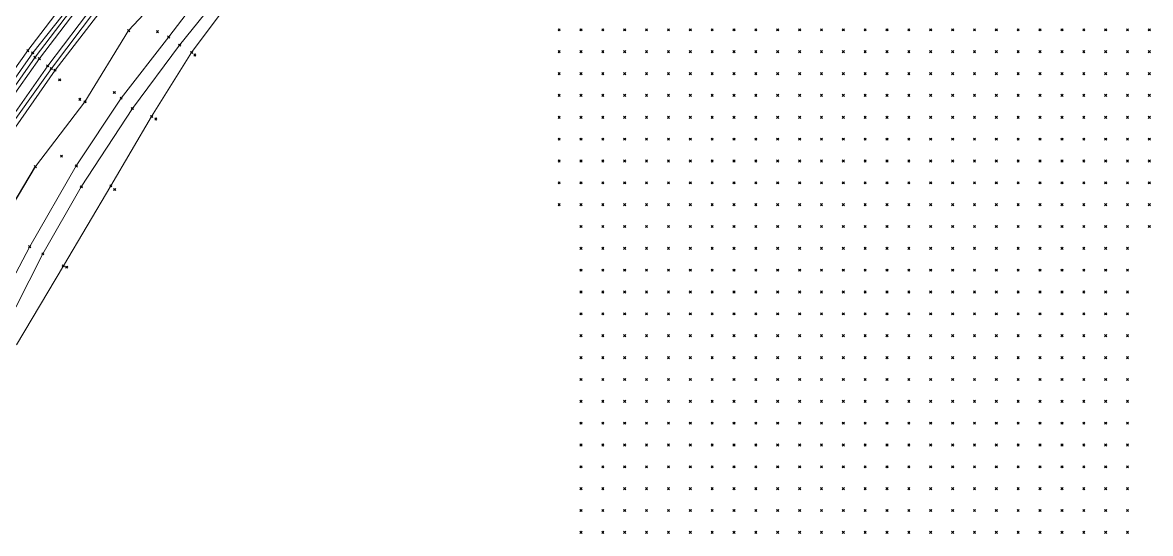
# Model space of a CAD drawing. Header units: metres. Extents: x 441556 to 446409, y 432338 to 461058.
# Drawn here: x 444843.1 to 444997.8, y 442852.5 to 442922.6 of the extents above; entities that cross this region are included whole.
import ezdxf

# ---------------------------------------------------------------- set-up
doc = ezdxf.new("R2010")
doc.units = ezdxf.units.M
doc.header["$MEASUREMENT"] = 0
doc.header["$PDMODE"] = 35
doc.header["$PDSIZE"] = 0.15
for name, color, linetype, lineweight in [('DTM-BRE-RevN_GRP_CALE FERATA', 2, 'Continuous', 0), ('DTM-BRE-RevN_GRP_DRUM PIATRA', 2, 'Continuous', 0), ('DTM-BRE-RevN_GRP_TALUZ JOS', 2, 'Continuous', 0), ('DTM-BRE-RevN_GRP_TALUZ SUS', 2, 'Continuous', 0), ('DTM-BRE-RevN_YP_RevK_0YP', 1, 'Continuous', 0), ('DTM-BRE-RevN_YP_RevL', 1, 'Continuous', 0), ('DTM-BRE-RevN_YP_RevN', 1, 'Continuous', 30), ('DTM-NOK-RevN_bathymetry', 6, 'Continuous', 0), ('DTM-NOK-RevN_RTK', 32, 'Continuous', 0)]:
    doc.layers.add(name, color=color, linetype=linetype, lineweight=lineweight)

msp = doc.modelspace()

# ---------------------------------------------------------------- linework, layer by layer
at = {"layer": 'DTM-BRE-RevN_GRP_CALE FERATA'}
for p, q in [((444845.381, 442917.667, 339.5849914550781), (444851.755, 442926.078, 339.60400390625)), ((444846.526, 442916.665, 339.4769897460938), (444852.988, 442925.183, 339.4849853515625)), ((444838.564, 442907.994, 339.6239929199219), (444845.381, 442917.667, 339.5849914550781)), ((444839.759, 442907.044, 339.5079956054688), (444846.526, 442916.665, 339.4769897460938))]:
    msp.add_line(p, q, dxfattribs=at)
at = {"layer": 'DTM-BRE-RevN_GRP_DRUM PIATRA'}
for p, q in [((444863.12, 442920.639, 337.114013671875), (444869.465, 442929.032, 336.7990112304688)), ((444871.148, 442927.641, 336.7269897460938), (444864.624, 442919.52, 336.9949951171875)), ((444856.602, 442912.239, 337.4140014648438), (444863.12, 442920.639, 337.114013671875)), ((444864.624, 442919.52, 336.9949951171875), (444858.14, 442910.82, 337.2829895019531)), ((444850.445, 442902.927, 337.6260070800781), (444856.602, 442912.239, 337.4140014648438)), ((444858.14, 442910.82, 337.2829895019531), (444851.124, 442900.056, 337.6199951171875)), ((444844.056, 442891.851, 337.72900390625), (444850.445, 442902.927, 337.6260070800781)), ((444851.124, 442900.056, 337.6199951171875), (444845.843, 442890.871, 337.6270141601562)), ((444838.275, 442880.857, 337.3299865722656), (444844.056, 442891.851, 337.72900390625)), ((444845.843, 442890.871, 337.6270141601562), (444840.283, 442879.842, 337.2430114746094))]:
    msp.add_line(p, q, dxfattribs=at)
at = {"layer": 'DTM-BRE-RevN_GRP_TALUZ JOS'}
for p, q in [((444844.466, 442918.455, 339.2319946289062), (444850.953, 442926.659, 339.364013671875)), ((444853.983, 442924.435, 339.0859985351562), (444847.531, 442916.075, 339.1480102539062)), ((444837.513, 442908.53, 339.2269897460938), (444844.466, 442918.455, 339.2319946289062)), ((444847.531, 442916.075, 339.1480102539062), (444840.627, 442906.169, 339.072998046875))]:
    msp.add_line(p, q, dxfattribs=at)
at = {"layer": 'DTM-BRE-RevN_GRP_TALUZ SUS'}
for p, q in [((444844.783, 442917.851, 339.39599609375), (444851.303, 442926.403, 339.3919982910156)), ((444866.267, 442918.494, 336.4360046386719), (444872.808, 442927.269, 336.3009948730469)), ((444847.024, 442916.302, 339.2929992675781), (444853.375, 442924.682, 339.2980041503906)), ((444860.775, 442909.718, 336.4519958496094), (444866.267, 442918.494, 336.4360046386719)), ((444837.904, 442908.017, 339.4679870605469), (444844.783, 442917.851, 339.39599609375)), ((444840.087, 442906.541, 339.3219909667969), (444847.024, 442916.302, 339.2929992675781)), ((444855.186, 442900.189, 336.4259948730469), (444860.775, 442909.718, 336.4519958496094)), ((444848.665, 442889.205, 336.4049987792969), (444855.186, 442900.189, 336.4259948730469)), ((444842.221, 442878.366, 336.447998046875), (444848.665, 442889.205, 336.4049987792969))]:
    msp.add_line(p, q, dxfattribs=at)
at = {"layer": 'DTM-BRE-RevN_YP_RevK_0YP'}
for p, q in [((444850.56, 442927.68, 339.6610107421875), (444843.792, 442918.764, 339.4559936523438)), ((444843.792, 442918.764, 339.4559936523438), (444836.611, 442908.816, 339.3389892578125))]:
    msp.add_line(p, q, dxfattribs=at)
at = {"layer": 'DTM-BRE-RevN_YP_RevL'}
for p, q in [((444857.623, 442921.508, 338.989990234375), (444865.988, 442930.538, 338.5029907226562)), ((444851.625, 442911.735, 339.2009887695312), (444857.623, 442921.508, 338.989990234375)), ((444844.826, 442902.839, 338.9800109863281), (444851.625, 442911.735, 339.2009887695312))]:
    msp.add_line(p, q, dxfattribs=at)
at = {"layer": 'DTM-BRE-RevN_YP_RevN', "extrusion": (0.1360116095069388, -0.06984156495477868, 0.9882423781056952), "elevation": 29906.02777860716, "flags": 128}
msp.add_lwpolyline([(597163.9218469536, -191079.8741309574), (597175.9289825624, -191079.8413969252), (597196.4440404562, -191081.123213722)], dxfattribs=at)
at = {"layer": 'DTM-NOK-RevN_bathymetry'}
for p in [(444916.692, 442921.609, 330.7170104980469), (444919.692, 442921.609, 330.6210021972656), (444922.691, 442921.609, 330.6600036621094), (444925.691, 442921.609, 330.6919860839844), (444928.69, 442921.609, 330.7130126953125), (444931.689, 442921.609, 330.7160034179688), (444934.689, 442921.609, 330.7210083007812), (444937.688, 442921.609, 330.7470092773438), (444940.687, 442921.609, 330.8250122070312), (444943.687, 442921.609, 330.9079895019531), (444946.686, 442921.609, 331), (444949.685, 442921.609, 331.0840148925781), (444952.685, 442921.609, 331.1610107421875), (444955.684, 442921.609, 331.2279968261719), (444958.684, 442921.609, 331.260009765625), (444961.683, 442921.609, 331.2640075683594), (444964.682, 442921.609, 331.27099609375), (444967.682, 442921.609, 331.2760009765625), (444970.681, 442921.609, 331.18798828125), (444973.68, 442921.609, 331.10400390625), (444976.68, 442921.609, 331.0169982910156), (444979.679, 442921.609, 330.9320068359375), (444982.679, 442921.609, 330.8510131835938), (444985.678, 442921.609, 330.7650146484375), (444988.677, 442921.609, 330.6789855957031), (444991.677, 442921.609, 330.5920104980469), (444994.676, 442921.609, 330.4989929199219), (444997.675, 442921.609, 330.4309997558594), (444916.692, 442918.609, 330.7099914550781), (444919.692, 442918.609, 330.6520080566406), (444922.691, 442918.609, 330.6700134277344), (444925.691, 442918.609, 330.68798828125), (444928.69, 442918.609, 330.7049865722656), (444931.689, 442918.609, 330.7149963378906), (444934.689, 442918.609, 330.7229919433594), (444937.688, 442918.609, 330.7590026855469), (444940.687, 442918.609, 330.85400390625), (444943.687, 442918.609, 330.9450073242188), (444946.686, 442918.609, 331.0360107421875), (444949.685, 442918.609, 331.0960083007812), (444952.685, 442918.609, 331.1530151367188), (444955.684, 442918.609, 331.2149963378906), (444958.684, 442918.609, 331.239990234375), (444961.683, 442918.609, 331.2330017089844), (444964.682, 442918.609, 331.2229919433594), (444967.682, 442918.609, 331.2049865722656), (444970.681, 442918.609, 331.0989990234375), (444973.68, 442918.609, 331.0020141601562), (444976.68, 442918.609, 330.9039916992188), (444979.679, 442918.609, 330.8219909667969), (444982.679, 442918.609, 330.7420043945312), (444985.678, 442918.609, 330.6600036621094), (444988.677, 442918.609, 330.5859985351562), (444991.677, 442918.609, 330.5159912109375), (444994.676, 442918.609, 330.4419860839844), (444997.675, 442918.609, 330.35400390625), (444916.692, 442915.61, 330.6960144042969), (444919.692, 442915.61, 330.6579895019531), (444922.691, 442915.61, 330.6539916992188), (444925.691, 442915.61, 330.6489868164062), (444928.69, 442915.61, 330.6520080566406), (444931.689, 442915.61, 330.6759948730469), (444934.689, 442915.61, 330.7000122070312), (444937.688, 442915.61, 330.7539978027344), (444940.687, 442915.61, 330.8599853515625), (444943.687, 442915.61, 330.9519958496094), (444946.686, 442915.61, 331.0440063476562), (444949.685, 442915.61, 331.0849914550781), (444952.685, 442915.61, 331.1229858398438), (444955.684, 442915.61, 331.1700134277344), (444958.684, 442915.61, 331.18798828125), (444961.683, 442915.61, 331.1780090332031), (444964.682, 442915.61, 331.1669921875), (444967.682, 442915.61, 331.1430053710938), (444970.681, 442915.61, 331.0329895019531), (444973.68, 442915.61, 330.9320068359375), (444976.68, 442915.61, 330.8250122070312), (444979.679, 442915.61, 330.7359924316406), (444982.679, 442915.61, 330.6530151367188), (444985.678, 442915.61, 330.5639953613281), (444988.677, 442915.61, 330.4769897460938), (444991.677, 442915.61, 330.4049987792969), (444994.676, 442915.61, 330.3380126953125), (444997.675, 442915.61, 330.2659912109375), (444916.692, 442912.611, 330.6929931640625), (444919.692, 442912.611, 330.6600036621094), (444922.691, 442912.611, 330.6270141601562), (444925.691, 442912.611, 330.5950012207031), (444928.69, 442912.611, 330.6019897460938), (444931.689, 442912.611, 330.677001953125), (444934.689, 442912.611, 330.7300109863281), (444937.688, 442912.611, 330.7929992675781), (444940.687, 442912.611, 330.8970031738281), (444943.687, 442912.611, 330.9949951171875), (444946.686, 442912.611, 331.0920104980469), (444949.685, 442912.611, 331.1310119628906), (444952.685, 442912.611, 331.1570129394531), (444955.684, 442912.611, 331.18701171875), (444958.684, 442912.611, 331.1820068359375), (444961.683, 442912.611, 331.1390075683594), (444964.682, 442912.611, 331.0950012207031), (444967.682, 442912.611, 331.0360107421875), (444970.681, 442912.611, 330.9110107421875), (444973.68, 442912.611, 330.7980041503906), (444976.68, 442912.611, 330.6780090332031), (444979.679, 442912.611, 330.614013671875), (444982.679, 442912.611, 330.5549926757812), (444985.678, 442912.611, 330.4930114746094), (444988.677, 442912.611, 330.4219970703125), (444991.677, 442912.611, 330.3410034179688), (444994.676, 442912.611, 330.2630004882812), (444997.675, 442912.611, 330.1570129394531), (444916.692, 442909.611, 330.6990051269531), (444919.692, 442909.611, 330.6640014648438), (444922.691, 442909.611, 330.6409912109375), (444925.691, 442909.611, 330.6239929199219), (444928.69, 442909.611, 330.6700134277344), (444931.689, 442909.611, 330.81201171875), (444934.689, 442909.611, 330.9440002441406), (444937.688, 442909.611, 331.0459899902344), (444940.687, 442909.611, 331.0899963378906), (444943.687, 442909.611, 331.1300048828125), (444946.686, 442909.611, 331.1719970703125), (444949.685, 442909.611, 331.1369934082031), (444952.685, 442909.611, 331.1419982910156), (444955.684, 442909.611, 331.1499938964844), (444958.684, 442909.611, 331.1270141601562), (444961.683, 442909.611, 331.0700073242188), (444964.682, 442909.611, 331.0130004882812), (444967.682, 442909.611, 330.9490051269531), (444970.681, 442909.611, 330.8290100097656), (444973.68, 442909.611, 330.7160034179688), (444976.68, 442909.611, 330.5979919433594), (444979.679, 442909.611, 330.52099609375), (444982.679, 442909.611, 330.4549865722656), (444985.678, 442909.611, 330.3900146484375), (444988.677, 442909.611, 330.3250122070312), (444991.677, 442909.611, 330.2579956054688), (444994.676, 442909.611, 330.1849975585938), (444997.675, 442909.611, 330.0769958496094), (444916.692, 442906.612, 330.6400146484375), (444919.692, 442906.612, 330.635009765625), (444922.691, 442906.612, 330.6340026855469), (444925.691, 442906.612, 330.6319885253906), (444928.69, 442906.612, 330.6669921875), (444931.689, 442906.612, 330.7630004882812), (444934.689, 442906.612, 330.8550109863281), (444937.688, 442906.612, 330.9339904785156), (444940.687, 442906.612, 330.989990234375), (444943.687, 442906.612, 331.0450134277344), (444946.686, 442906.612, 331.1010131835938), (444949.685, 442906.612, 331.0960083007812), (444952.685, 442906.612, 331.0830078125), (444955.684, 442906.612, 331.0809936523438), (444958.684, 442906.612, 331.0499877929688), (444961.683, 442906.612, 330.9909973144531), (444964.682, 442906.612, 330.9309997558594), (444967.682, 442906.612, 330.864990234375), (444970.681, 442906.612, 330.7510070800781), (444973.68, 442906.612, 330.6440124511719), (444976.68, 442906.612, 330.5280151367188), (444979.679, 442906.612, 330.4500122070312), (444982.679, 442906.612, 330.3810119628906), (444985.678, 442906.612, 330.3110046386719), (444988.677, 442906.612, 330.2470092773438), (444991.677, 442906.612, 330.1910095214844), (444994.676, 442906.612, 330.1319885253906), (444997.675, 442906.612, 330), (444916.692, 442903.612, 330.6340026855469), (444919.692, 442903.612, 330.6300048828125), (444922.691, 442903.612, 330.6329956054688), (444925.691, 442903.612, 330.6380004882812), (444928.69, 442903.612, 330.6759948730469), (444931.689, 442903.612, 330.7919921875), (444934.689, 442903.612, 330.9150085449219), (444937.688, 442903.612, 331.0069885253906), (444940.687, 442903.612, 331.0409851074219), (444943.687, 442903.612, 331.0719909667969), (444946.686, 442903.612, 331.1050109863281), (444949.685, 442903.612, 331.0910034179688), (444952.685, 442903.612, 331.0710144042969), (444955.684, 442903.612, 331.0580139160156), (444958.684, 442903.612, 331.010009765625), (444961.683, 442903.612, 330.9289855957031), (444964.682, 442903.612, 330.8510131835938), (444967.682, 442903.612, 330.7680053710938), (444970.681, 442903.612, 330.6499938964844), (444973.68, 442903.612, 330.5400085449219), (444976.68, 442903.612, 330.4240112304688), (444979.679, 442903.612, 330.3429870605469), (444982.679, 442903.612, 330.2669982910156), (444985.678, 442903.612, 330.1919860839844), (444988.677, 442903.612, 330.1260070800781), (444991.677, 442903.612, 330.0700073242188), (444994.676, 442903.612, 330.0150146484375), (444997.675, 442903.612, 329.9259948730469), (444916.692, 442900.613, 330.6119995117188), (444919.692, 442900.613, 330.6549987792969), (444922.691, 442900.613, 330.6950073242188), (444925.691, 442900.613, 330.7239990234375), (444928.69, 442900.613, 330.7780151367188), (444931.689, 442900.613, 330.8800048828125), (444934.689, 442900.613, 330.9800109863281), (444937.688, 442900.613, 331.0450134277344), (444940.687, 442900.613, 331.0700073242188), (444943.687, 442900.613, 331.0929870605469), (444946.686, 442900.613, 331.1159973144531), (444949.685, 442900.613, 331.0910034179688), (444952.685, 442900.613, 331.0580139160156), (444955.684, 442900.613, 331.0260009765625), (444958.684, 442900.613, 330.9509887695312), (444961.683, 442900.613, 330.8370056152344), (444964.682, 442900.613, 330.7300109863281), (444967.682, 442900.613, 330.635009765625), (444970.681, 442900.613, 330.5419921875), (444973.68, 442900.613, 330.4490051269531), (444976.68, 442900.613, 330.3410034179688), (444979.679, 442900.613, 330.2739868164062), (444982.679, 442900.613, 330.2109985351562), (444985.678, 442900.613, 330.1449890136719), (444988.677, 442900.613, 330.0679931640625), (444991.677, 442900.613, 329.97900390625), (444994.676, 442900.613, 329.8909912109375), (444997.675, 442900.613, 329.8269958496094), (444916.692, 442897.614, 330.6300048828125), (444919.692, 442897.614, 330.6730041503906), (444922.691, 442897.614, 330.7130126953125), (444925.691, 442897.614, 330.7439880371094), (444928.69, 442897.614, 330.7990112304688), (444931.689, 442897.614, 330.89599609375), (444934.689, 442897.614, 330.9869995117188), (444937.688, 442897.614, 331.0419921875), (444940.687, 442897.614, 331.0750122070312), (444943.687, 442897.614, 331.0989990234375), (444946.686, 442897.614, 331.1019897460938), (444949.685, 442897.614, 331.0509948730469), (444952.685, 442897.614, 330.9960021972656), (444955.684, 442897.614, 330.9469909667969), (444958.684, 442897.614, 330.8760070800781), (444961.683, 442897.614, 330.7799987792969), (444964.682, 442897.614, 330.6860046386719), (444967.682, 442897.614, 330.5889892578125), (444970.681, 442897.614, 330.4620056152344), (444973.68, 442897.614, 330.3519897460938), (444976.68, 442897.614, 330.260986328125), (444979.679, 442897.614, 330.1940002441406), (444982.679, 442897.614, 330.1229858398438), (444985.678, 442897.614, 330.052001953125), (444988.677, 442897.614, 329.9609985351562), (444991.677, 442897.614, 329.8500061035156), (444994.676, 442897.614, 329.7330017089844), (444997.675, 442897.614, 329.6820068359375), (444919.692, 442894.614, 330.6549987792969), (444922.691, 442894.614, 330.7359924316406), (444925.691, 442894.614, 330.81298828125), (444928.69, 442894.614, 330.8869934082031), (444931.689, 442894.614, 330.9570007324219), (444934.689, 442894.614, 331.0360107421875), (444937.688, 442894.614, 331.0790100097656), (444940.687, 442894.614, 331.0849914550781), (444943.687, 442894.614, 331.0830078125), (444946.686, 442894.614, 331.072998046875), (444949.685, 442894.614, 331.0079956054688), (444952.685, 442894.614, 330.9309997558594), (444955.684, 442894.614, 330.85400390625), (444958.684, 442894.614, 330.7749938964844), (444961.683, 442894.614, 330.6820068359375), (444964.682, 442894.614, 330.5859985351562), (444967.682, 442894.614, 330.4930114746094), (444970.681, 442894.614, 330.385009765625), (444973.68, 442894.614, 330.2799987792969), (444976.68, 442894.614, 330.1669921875), (444979.679, 442894.614, 330.0809936523438), (444982.679, 442894.614, 330.0020141601562), (444985.678, 442894.614, 329.9169921875), (444988.677, 442894.614, 329.8250122070312), (444991.677, 442894.614, 329.7260131835938), (444994.676, 442894.614, 329.6189880371094), (444997.675, 442894.614, 329.5190124511719), (444919.692, 442891.615, 330.6679992675781), (444922.691, 442891.615, 330.7749938964844), (444925.691, 442891.615, 330.8770141601562), (444928.69, 442891.615, 330.9580078125), (444931.689, 442891.615, 331.0050048828125), (444934.689, 442891.615, 331.0499877929688), (444937.688, 442891.615, 331.0690002441406), (444940.687, 442891.615, 331.0700073242188), (444943.687, 442891.615, 331.0750122070312), (444946.686, 442891.615, 331.0809936523438), (444949.685, 442891.615, 331.0199890136719), (444952.685, 442891.615, 330.9490051269531), (444955.684, 442891.615, 330.8710021972656), (444958.684, 442891.615, 330.7669982910156), (444961.683, 442891.615, 330.6489868164062), (444964.682, 442891.615, 330.5350036621094), (444967.682, 442891.615, 330.4240112304688), (444970.681, 442891.615, 330.31201171875), (444973.68, 442891.615, 330.2080078125), (444976.68, 442891.615, 330.0989990234375), (444979.679, 442891.615, 330.0060119628906), (444982.679, 442891.615, 329.9129943847656), (444985.678, 442891.615, 329.8099975585938), (444988.677, 442891.615, 329.7019958496094), (444991.677, 442891.615, 329.5929870605469), (444994.676, 442891.615, 329.4840087890625), (444919.692, 442888.616, 330.7179870605469), (444922.691, 442888.616, 330.8280029296875), (444925.691, 442888.616, 330.9400024414062), (444928.69, 442888.616, 331.0169982910156), (444931.689, 442888.616, 331.0559997558594), (444934.689, 442888.616, 331.0950012207031), (444937.688, 442888.616, 331.1010131835938), (444940.687, 442888.616, 331.0790100097656), (444943.687, 442888.616, 331.0589904785156), (444946.686, 442888.616, 331.0350036621094), (444949.685, 442888.616, 330.9519958496094), (444952.685, 442888.616, 330.8559875488281), (444955.684, 442888.616, 330.7569885253906), (444958.684, 442888.616, 330.6690063476562), (444961.683, 442888.616, 330.5780029296875), (444964.682, 442888.616, 330.4880065917969), (444967.682, 442888.616, 330.3829956054688), (444970.681, 442888.616, 330.2330017089844), (444973.68, 442888.616, 330.0950012207031), (444976.68, 442888.616, 329.9570007324219), (444979.679, 442888.616, 329.8630065917969), (444982.679, 442888.616, 329.7720031738281), (444985.678, 442888.616, 329.6740112304688), (444988.677, 442888.616, 329.5650024414062), (444991.677, 442888.616, 329.4530029296875), (444994.676, 442888.616, 329.3340148925781), (444919.692, 442885.616, 330.7359924316406), (444922.691, 442885.616, 330.8689880371094), (444925.691, 442885.616, 331.0029907226562), (444928.69, 442885.616, 331.0679931640625), (444931.689, 442885.616, 331.0920104980469), (444934.689, 442885.616, 331.1099853515625), (444937.688, 442885.616, 331.1029968261719), (444940.687, 442885.616, 331.0780029296875), (444943.687, 442885.616, 331.0530090332031), (444946.686, 442885.616, 331.010986328125), (444949.685, 442885.616, 330.9030151367188), (444952.685, 442885.616, 330.7919921875), (444955.684, 442885.616, 330.6820068359375), (444958.684, 442885.616, 330.5870056152344), (444961.683, 442885.616, 330.489990234375), (444964.682, 442885.616, 330.3949890136719), (444967.682, 442885.616, 330.27099609375), (444970.681, 442885.616, 330.114013671875), (444973.68, 442885.616, 329.9679870605469), (444976.68, 442885.616, 329.8219909667969), (444979.679, 442885.616, 329.7229919433594), (444982.679, 442885.616, 329.6300048828125), (444985.678, 442885.616, 329.5299987792969), (444988.677, 442885.616, 329.4230041503906), (444991.677, 442885.616, 329.31298828125), (444994.676, 442885.616, 329.1960144042969), (444919.692, 442882.617, 330.7900085449219), (444922.691, 442882.617, 330.9140014648438), (444925.691, 442882.617, 331.0299987792969), (444928.69, 442882.617, 331.0830078125), (444931.689, 442882.617, 331.0989990234375), (444934.689, 442882.617, 331.1109924316406), (444937.688, 442882.617, 331.0920104980469), (444940.687, 442882.617, 331.052001953125), (444943.687, 442882.617, 331.010986328125), (444946.686, 442882.617, 330.9620056152344), (444949.685, 442882.617, 330.8550109863281), (444952.685, 442882.617, 330.7430114746094), (444955.684, 442882.617, 330.6310119628906), (444958.684, 442882.617, 330.5289916992188), (444961.683, 442882.617, 330.4219970703125), (444964.682, 442882.617, 330.31298828125), (444967.682, 442882.617, 330.1679992675781), (444970.681, 442882.617, 329.9620056152344), (444973.68, 442882.617, 329.81201171875), (444976.68, 442882.617, 329.6849975585938), (444979.679, 442882.617, 329.5950012207031), (444982.679, 442882.617, 329.5150146484375), (444985.678, 442882.617, 329.4309997558594), (444988.677, 442882.617, 329.3160095214844), (444991.677, 442882.617, 329.1929931640625), (444994.676, 442882.617, 329.0589904785156), (444919.692, 442879.617, 330.843994140625), (444922.691, 442879.617, 330.9719848632812), (444925.691, 442879.617, 331.0910034179688), (444928.69, 442879.617, 331.1390075683594), (444931.689, 442879.617, 331.1340026855469), (444934.689, 442879.617, 331.114990234375), (444937.688, 442879.617, 331.0549926757812), (444940.687, 442879.617, 330.9830017089844), (444943.687, 442879.617, 330.9219970703125), (444946.686, 442879.617, 330.8590087890625), (444949.685, 442879.617, 330.7489929199219), (444952.685, 442879.617, 330.6440124511719), (444955.684, 442879.617, 330.5419921875), (444958.684, 442879.617, 330.427001953125), (444961.683, 442879.617, 330.2969970703125), (444964.682, 442879.617, 330.1719970703125), (444967.682, 442879.617, 330.0270080566406), (444970.681, 442879.617, 329.8359985351562), (444973.68, 442879.617, 329.6610107421875), (444976.68, 442879.617, 329.5069885253906), (444979.679, 442879.617, 329.4190063476562), (444982.679, 442879.617, 329.3389892578125), (444985.678, 442879.617, 329.2550048828125), (444988.677, 442879.617, 329.1589965820312), (444991.677, 442879.617, 329.06298828125), (444994.676, 442879.617, 328.9639892578125), (444919.692, 442876.618, 330.9280090332031), (444922.691, 442876.618, 331.010986328125), (444925.691, 442876.618, 331.0849914550781), (444928.69, 442876.618, 331.0769958496094), (444931.689, 442876.618, 331.0509948730469), (444934.689, 442876.618, 331.0530090332031), (444937.688, 442876.618, 331.0029907226562), (444940.687, 442876.618, 330.927001953125), (444943.687, 442876.618, 330.8489990234375), (444946.686, 442876.618, 330.781005859375), (444949.685, 442876.618, 330.6780090332031), (444952.685, 442876.618, 330.5639953613281), (444955.684, 442876.618, 330.4469909667969), (444958.684, 442876.618, 330.3340148925781), (444961.683, 442876.618, 330.2149963378906), (444964.682, 442876.618, 330.0979919433594), (444967.682, 442876.618, 329.9519958496094), (444970.681, 442876.618, 329.7529907226562), (444973.68, 442876.618, 329.5780029296875), (444976.68, 442876.618, 329.4289855957031), (444979.679, 442876.618, 329.3399963378906), (444982.679, 442876.618, 329.2489929199219), (444985.678, 442876.618, 329.1510009765625), (444988.677, 442876.618, 329.0490112304688), (444991.677, 442876.618, 328.9500122070312), (444994.676, 442876.618, 328.8450012207031), (444919.692, 442873.619, 331.0289916992188), (444922.691, 442873.619, 331.1069946289062), (444925.691, 442873.619, 331.1430053710938), (444928.69, 442873.619, 331.1270141601562), (444931.689, 442873.619, 331.0960083007812), (444934.689, 442873.619, 331.06298828125), (444937.688, 442873.619, 330.9429931640625), (444940.687, 442873.619, 330.8919982910156), (444943.687, 442873.619, 330.8410034179688), (444946.686, 442873.619, 330.7420043945312), (444949.685, 442873.619, 330.6130065917969), (444952.685, 442873.619, 330.4830017089844), (444955.684, 442873.619, 330.3559875488281), (444958.684, 442873.619, 330.22900390625), (444961.683, 442873.619, 330.1090087890625), (444964.682, 442873.619, 329.9930114746094), (444967.682, 442873.619, 329.8349914550781), (444970.681, 442873.619, 329.6260070800781), (444973.68, 442873.619, 329.4299926757812), (444976.68, 442873.619, 329.2839965820312), (444979.679, 442873.619, 329.177001953125), (444982.679, 442873.619, 329.1000061035156), (444985.678, 442873.619, 329.0060119628906), (444988.677, 442873.619, 328.9039916992188), (444991.677, 442873.619, 328.8070068359375), (444994.676, 442873.619, 328.6889953613281), (444919.692, 442870.619, 331.0750122070312), (444922.691, 442870.619, 331.1199951171875), (444925.691, 442870.619, 331.1400146484375), (444928.69, 442870.619, 331.1390075683594), (444931.689, 442870.619, 331.0799865722656), (444934.689, 442870.619, 331.0320129394531), (444937.688, 442870.619, 330.9549865722656), (444940.687, 442870.619, 330.8810119628906), (444943.687, 442870.619, 330.7669982910156), (444946.686, 442870.619, 330.6449890136719), (444949.685, 442870.619, 330.5150146484375), (444952.685, 442870.619, 330.3880004882812), (444955.684, 442870.619, 330.2269897460938), (444958.684, 442870.619, 330.1019897460938), (444961.683, 442870.619, 329.9840087890625), (444964.682, 442870.619, 329.8139953613281), (444967.682, 442870.619, 329.7239990234375), (444970.681, 442870.619, 329.4549865722656), (444973.68, 442870.619, 329.2760009765625), (444976.68, 442870.619, 329.1549987792969), (444979.679, 442870.619, 329.0790100097656), (444982.679, 442870.619, 328.989990234375), (444985.678, 442870.619, 328.9020080566406), (444988.677, 442870.619, 328.8380126953125), (444991.677, 442870.619, 328.72900390625), (444994.676, 442870.619, 328.5889892578125), (444919.692, 442867.62, 331.1329956054688), (444922.691, 442867.62, 331.1419982910156), (444925.691, 442867.62, 331.1130065917969), (444928.69, 442867.62, 331.1090087890625), (444931.689, 442867.62, 331.010009765625), (444934.689, 442867.62, 330.9309997558594), (444937.688, 442867.62, 330.8599853515625), (444940.687, 442867.62, 330.7770080566406), (444943.687, 442867.62, 330.6919860839844), (444946.686, 442867.62, 330.5780029296875), (444949.685, 442867.62, 330.4410095214844), (444952.685, 442867.62, 330.2569885253906), (444955.684, 442867.62, 330.0960083007812), (444958.684, 442867.62, 329.9849853515625), (444961.683, 442867.62, 329.8460083007812), (444964.682, 442867.62, 329.6849975585938), (444967.682, 442867.62, 329.5750122070312), (444970.681, 442867.62, 329.3519897460938), (444973.68, 442867.62, 329.1520080566406), (444976.68, 442867.62, 329.0169982910156), (444979.679, 442867.62, 328.9609985351562), (444982.679, 442867.62, 328.8909912109375), (444985.678, 442867.62, 328.8009948730469), (444988.677, 442867.62, 328.7200012207031), (444991.677, 442867.62, 328.5950012207031), (444994.676, 442867.62, 328.4469909667969), (444919.692, 442864.621, 331.0979919433594), (444922.691, 442864.621, 331.1050109863281), (444925.691, 442864.621, 331.1099853515625), (444928.69, 442864.621, 330.989990234375), (444931.689, 442864.621, 330.9039916992188), (444934.689, 442864.621, 330.8330078125), (444937.688, 442864.621, 330.7510070800781), (444940.687, 442864.621, 330.6700134277344), (444943.687, 442864.621, 330.5920104980469), (444946.686, 442864.621, 330.489013671875), (444949.685, 442864.621, 330.3099975585938), (444952.685, 442864.621, 330.1180114746094), (444955.684, 442864.621, 329.9460144042969), (444958.684, 442864.621, 329.8219909667969), (444961.683, 442864.621, 329.6799926757812), (444964.682, 442864.621, 329.5379943847656), (444967.682, 442864.621, 329.3789978027344), (444970.681, 442864.621, 329.1990051269531), (444973.68, 442864.621, 329.0299987792969), (444976.68, 442864.621, 328.9119873046875), (444979.679, 442864.621, 328.8370056152344), (444982.679, 442864.621, 328.7650146484375), (444985.678, 442864.621, 328.6910095214844), (444988.677, 442864.621, 328.5650024414062), (444991.677, 442864.621, 328.4330139160156), (444994.676, 442864.621, 328.2990112304688), (444919.692, 442861.621, 331.0880126953125), (444922.691, 442861.621, 331.1050109863281), (444925.691, 442861.621, 331.0150146484375), (444928.69, 442861.621, 330.9330139160156), (444931.689, 442861.621, 330.8009948730469), (444934.689, 442861.621, 330.6860046386719), (444937.688, 442861.621, 330.6400146484375), (444940.687, 442861.621, 330.5509948730469), (444943.687, 442861.621, 330.4719848632812), (444946.686, 442861.621, 330.3399963378906), (444949.685, 442861.621, 330.1709899902344), (444952.685, 442861.621, 329.9939880371094), (444955.684, 442861.621, 329.8030090332031), (444958.684, 442861.621, 329.625), (444961.683, 442861.621, 329.4849853515625), (444964.682, 442861.621, 329.3550109863281), (444967.682, 442861.621, 329.2210083007812), (444970.681, 442861.621, 329.0280151367188), (444973.68, 442861.621, 328.85400390625), (444976.68, 442861.621, 328.81298828125), (444979.679, 442861.621, 328.7449951171875), (444982.679, 442861.621, 328.6809997558594), (444985.678, 442861.621, 328.6220092773438), (444988.677, 442861.621, 328.4939880371094), (444991.677, 442861.621, 328.3630065917969), (444994.676, 442861.621, 328.2269897460938), (444919.692, 442858.622, 331.06298828125), (444922.691, 442858.622, 331.0799865722656), (444925.691, 442858.622, 330.9800109863281), (444928.69, 442858.622, 330.9259948730469), (444931.689, 442858.622, 330.8190002441406), (444934.689, 442858.622, 330.7030029296875), (444937.688, 442858.622, 330.5559997558594), (444940.687, 442858.622, 330.4450073242188), (444943.687, 442858.622, 330.3219909667969), (444946.686, 442858.622, 330.1789855957031), (444949.685, 442858.622, 330.052001953125), (444952.685, 442858.622, 329.8450012207031), (444955.684, 442858.622, 329.6570129394531), (444958.684, 442858.622, 329.5029907226562), (444961.683, 442858.622, 329.3139953613281), (444964.682, 442858.622, 329.1900024414062), (444967.682, 442858.622, 329.0400085449219), (444970.681, 442858.622, 328.9030151367188), (444973.68, 442858.622, 328.739990234375), (444976.68, 442858.622, 328.6610107421875), (444979.679, 442858.622, 328.7120056152344), (444982.679, 442858.622, 328.7430114746094), (444985.678, 442858.622, 328.6600036621094), (444988.677, 442858.622, 328.4140014648438), (444991.677, 442858.622, 328.25), (444994.676, 442858.622, 328.1929931640625), (444919.692, 442855.623, 331.0329895019531), (444922.691, 442855.623, 331.0299987792969), (444925.691, 442855.623, 331.0020141601562), (444928.69, 442855.623, 330.8760070800781), (444931.689, 442855.623, 330.697998046875), (444934.689, 442855.623, 330.5379943847656), (444937.688, 442855.623, 330.4540100097656), (444940.687, 442855.623, 330.3290100097656), (444943.687, 442855.623, 330.2300109863281), (444946.686, 442855.623, 330.114990234375), (444949.685, 442855.623, 329.9129943847656), (444952.685, 442855.623, 329.677001953125), (444955.684, 442855.623, 329.4869995117188), (444958.684, 442855.623, 329.3269958496094), (444961.683, 442855.623, 329.1839904785156), (444964.682, 442855.623, 329.0859985351562), (444967.682, 442855.623, 328.9460144042969), (444970.681, 442855.623, 328.7680053710938), (444973.68, 442855.623, 328.6690063476562), (444976.68, 442855.623, 328.6159973144531), (444979.679, 442855.623, 328.5660095214844), (444982.679, 442855.623, 328.5780029296875), (444985.678, 442855.623, 328.2260131835938), (444988.677, 442855.623, 328.18798828125), (444991.677, 442855.623, 328.2090148925781), (444994.676, 442855.623, 328.1730041503906), (444919.692, 442852.623, 331.0140075683594), (444922.691, 442852.623, 330.9769897460938), (444925.691, 442852.623, 330.89599609375), (444928.69, 442852.623, 330.8009948730469), (444931.689, 442852.623, 330.6440124511719), (444934.689, 442852.623, 330.4599914550781), (444937.688, 442852.623, 330.3460083007812), (444940.687, 442852.623, 330.2239990234375), (444943.687, 442852.623, 330.1260070800781), (444946.686, 442852.623, 329.9849853515625), (444949.685, 442852.623, 329.7539978027344), (444952.685, 442852.623, 329.5350036621094), (444955.684, 442852.623, 329.3720092773438), (444958.684, 442852.623, 329.2109985351562), (444961.683, 442852.623, 329.0559997558594), (444964.682, 442852.623, 328.9609985351562), (444967.682, 442852.623, 328.822998046875), (444970.681, 442852.623, 328.6409912109375), (444973.68, 442852.623, 328.5549926757812), (444976.68, 442852.623, 328.4530029296875), (444979.679, 442852.623, 328.39599609375), (444982.679, 442852.623, 328.3609924316406), (444985.678, 442852.623, 328.1279907226562), (444988.677, 442852.623, 328.1310119628906), (444991.677, 442852.623, 328.1579895019531), (444994.676, 442852.623, 328.1119995117188)]:
    msp.add_point(p, dxfattribs=at)
at = {"layer": 'DTM-NOK-RevN_RTK'}
for p in [(444857.623, 442921.508, 338.989990234375), (444861.577, 442921.375, 337.7229919433594), (444863.12, 442920.639, 337.114013671875), (444864.624, 442919.52, 336.9949951171875), (444843.792, 442918.764, 339.4559936523438), (444844.466, 442918.455, 339.2319946289062), (444866.267, 442918.494, 336.4360046386719), (444866.717, 442918.16, 336.0299987792969), (444844.783, 442917.851, 339.39599609375), (444845.381, 442917.667, 339.5849914550781), (444846.526, 442916.665, 339.4769897460938), (444847.024, 442916.302, 339.2929992675781), (444847.531, 442916.075, 339.1480102539062), (444848.164, 442914.75, 338.8970031738281), (444850.929, 442912.075, 338.9549865722656), (444855.651, 442913.012, 338.0260009765625), (444856.602, 442912.239, 337.4140014648438), (444851.625, 442911.735, 339.2009887695312), (444858.14, 442910.82, 337.2829895019531), (444860.775, 442909.718, 336.4519958496094), (444861.361, 442909.377, 336.1019897460938), (444848.405, 442904.27, 338.3009948730469), (444844.826, 442902.839, 338.9800109863281), (444850.445, 442902.927, 337.6260070800781), (444851.124, 442900.056, 337.6199951171875), (444855.186, 442900.189, 336.4259948730469), (444855.705, 442899.693, 335.9989929199219), (444844.056, 442891.851, 337.72900390625), (444845.843, 442890.871, 337.6270141601562), (444848.665, 442889.205, 336.4049987792969), (444849.131, 442889.031, 336.0660095214844)]:
    msp.add_point(p, dxfattribs=at)

doc.saveas('drawing.dxf')
